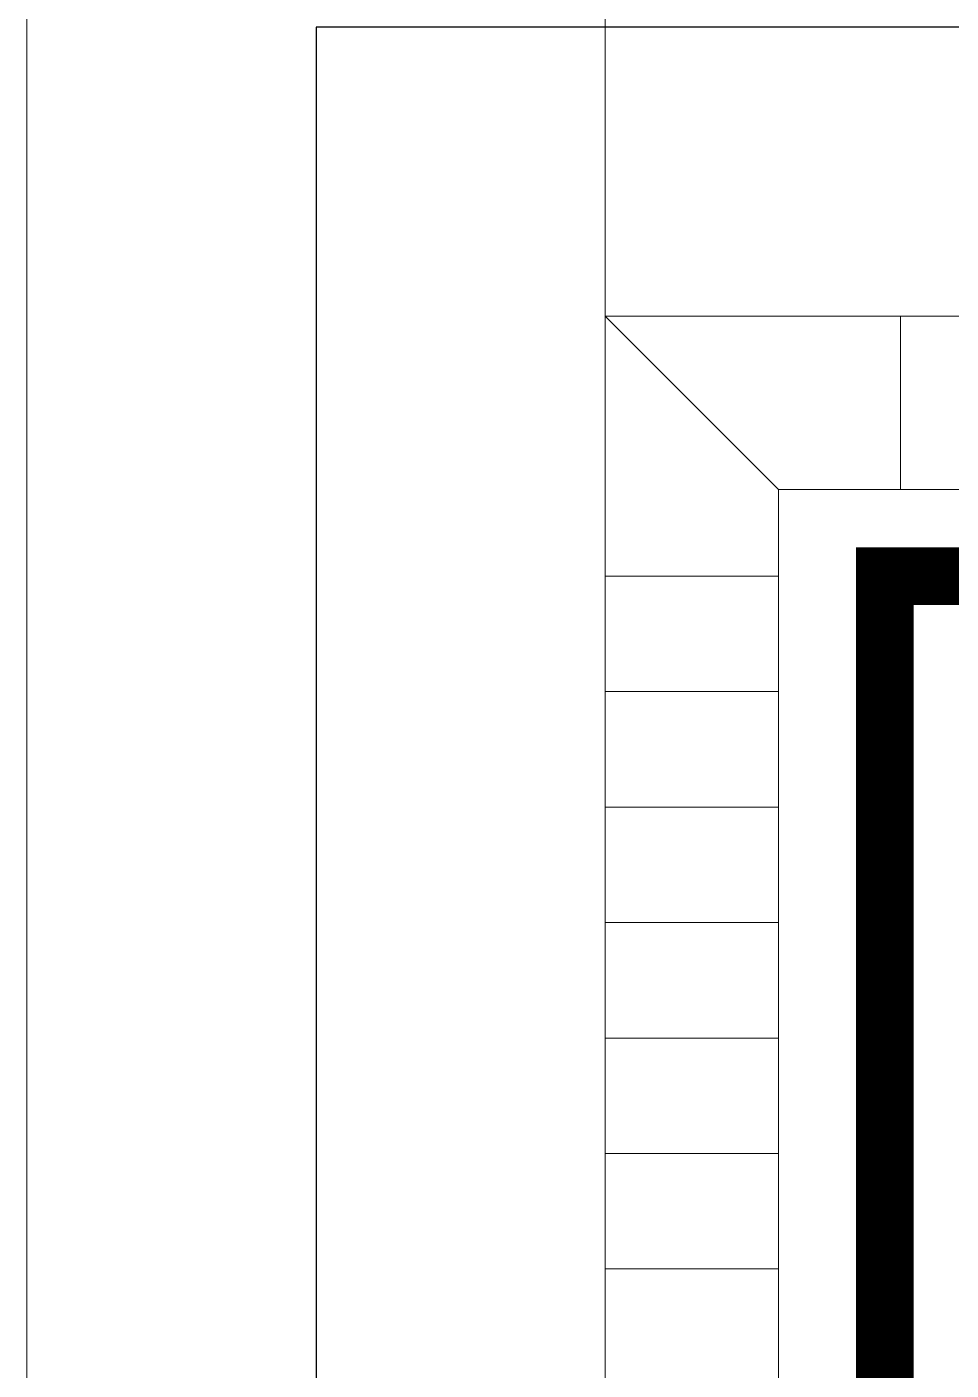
# Model space of a CAD drawing. Header units: centimetres. Extents: x -20963 to 233486, y -95276 to 159172.
# Drawn here: x 105516.59 to 105524.59, y 31742.11 to 31753.75 of the extents above; entities that cross this region are included whole.
import ezdxf

# ---------------------------------------------------------------- set-up
doc = ezdxf.new("R2010")
doc.units = ezdxf.units.CM
doc.header["$LTSCALE"] = 10
doc.header["$MEASUREMENT"] = 0
doc.linetypes.add('006 plans$0$$0$$0$DASHED2', pattern=[0.375, 0.25, -0.125])
doc.linetypes.add('DASHDOT2', pattern=[0.5, 0.25, -0.125, 0, -0.125])
for name, color, linetype in [('006 plans$0$$glazing$0$$WALL SECTION$0$External Wall Details$0$A-DETL-INSL', 8, 'Continuous'), ('A-MA-DEMISE LINE', 10, 'DASHDOT2'), ('LP-DIMENSION_INT_100', 51, 'Continuous')]:
    doc.layers.add(name, color=color, linetype=linetype)
doc.layers.add('006 plans$0$A-DOOR', color=5, linetype='Continuous', lineweight=13)
doc.linetypes.add('006 plans$0$$glazing$0$$WALL SECTION$0$External Wall Details$0$BATTING', pattern='A,0.00254,-2.54,[134,ltypeshp.shx,S=2.54,R=0,X=-2.54,Y=0],-5.08,[134,ltypeshp.shx,S=2.54,R=180,X=2.54,Y=0],-2.54', length=10.16254)

# ---------------------------------------------------------------- blocks, each defined once
blk = doc.blocks.new('gfgf')
at = {"layer": '006 plans$0$$glazing$0$$WALL SECTION$0$External Wall Details$0$A-DETL-INSL', "linetype": '006 plans$0$$glazing$0$$WALL SECTION$0$External Wall Details$0$BATTING', "ltscale": 2.5}
blk.add_lwpolyline([(391362.03, 244854.99), (391256.43, 244854.99), (391256.43, 244604.99), (391254.45, 244604.68), (390493.07, 244604.89)], dxfattribs=at)
at = {"layer": '006 plans$0$A-DOOR'}
for p, q in [((391231.39, 244579.96), (391231.39, 244880.03)), ((391281.46, 244829.96), (391281.46, 244880.03)), ((391296.46, 244814.95), (391281.46, 244829.96)), ((391307.04, 244814.95), (391307.04, 244829.96)), ((391296.46, 244807.45), (391281.46, 244807.45)), ((391296.46, 244797.45), (391281.46, 244797.45)), ((391296.46, 244787.45), (391281.46, 244787.45)), ((391296.46, 244777.45), (391281.46, 244777.45)), ((391296.46, 244767.45), (391281.46, 244767.45)), ((391296.46, 244757.45), (391281.46, 244757.45)), ((391296.46, 244747.45), (391281.46, 244747.45))]:
    blk.add_line(p, q, dxfattribs=at)
for points in [[(391387.62, 244829.96), (391281.46, 244829.96), (391281.46, 244579.96)], [(391281.46, 244579.96), (391281.46, 244829.96)], [(391387.62, 244814.95), (391296.46, 244814.95), (391296.46, 244562.16), (390493.07, 244562.16)]]:
    blk.add_lwpolyline(points, dxfattribs=at)
at = {"layer": '006 plans$0$A-DOOR', "linetype": '006 plans$0$$0$$0$DASHED2', "ltscale": 100, "const_width": 5}
blk.add_lwpolyline([(391383.55, 244807.45), (391305.68, 244807.45), (391305.68, 244557.46), (390493.07, 244557.45)], dxfattribs=at)
blk = doc.blocks.new('PLAN')
at = {"layer": 'A-MA-DEMISE LINE', "color": 4, "xscale": 0.1, "yscale": 0.1, "zscale": 0.1}
blk.add_blockref('gfgf', (62317.381, 7268.244, 0), dxfattribs=at)

msp = doc.modelspace()

# ---------------------------------------------------------------- block references
at = {"layer": 'LP-DIMENSION_INT_100', "color": 2}
msp.add_blockref('PLAN', (4076.067, 0), dxfattribs=at)

doc.saveas('drawing.dxf')
